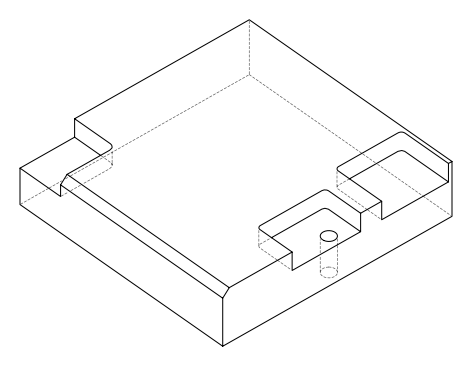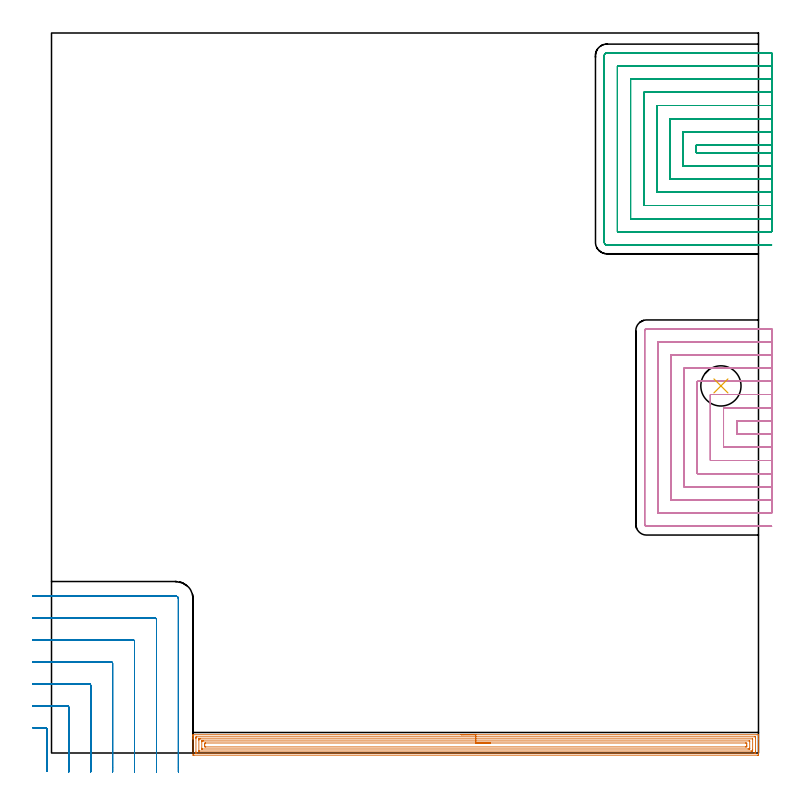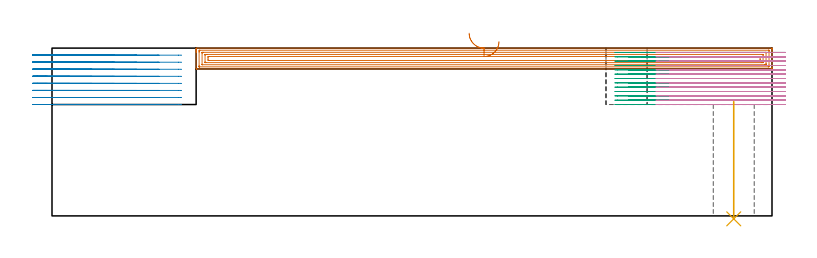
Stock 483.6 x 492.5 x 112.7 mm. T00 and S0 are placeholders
(PLAN: 5 operations, 3 tool changes, 172.7 min)
(1 AREA_MILL | FG_CHAMFER_SURFACE | UGT0205_001 | 15.78 min | 38592 mm3)
(2 MILL_CORNER_NOTCH_RECTANGULAR | CORNER_NOTCH_RECTANGULAR | UGT0201_094 | Follow Part, ap 5, ae 75% | 16.06 min | 428531 mm3)
(3 MILL_SLOT | SLOT_PARTIAL_RECTANGULAR | NXT0201_011 | Follow Part, ap 3, ae 75% | 74.95 min | 604974 mm3)
(4 MILL_SLOT_1 | SLOT_PARTIAL_RECTANGULAR_1 | NXT0201_011 | Follow Part, ap 3, ae 75% | 65.6 min | 466945 mm3)
(5 INDEXABLE_INSERT_DRILL_THROUGH_HOLE_FROM_SOLID | STEP1HOLE | NXT0302_026 | 0.32 min | 44406 mm3)
(TOOL UGT0205_001 | Chamfer Mill 20 x 3 x 45 deg. | D20 FL50 Z2)
(TOOL UGT0201_094 | End mill 20 mm | D20 FL38 Z4)
(TOOL NXT0201_011 | ENDMILL 12mm [2P460-1200-NA 1630] | D12 FL38 Z6)
(TOOL NXT0302_026 | Index. Insert Drill 27.5mm [880-D2750L32-03] | D27.5 PA176 FL83 Z2)
(OP 1 AREA_MILL)
G17 G21 G94 G90
T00 M6
G54
G17 G0 G90 X280.2 Y12.5 S1061 M3
G43 Z122.7 H0
G94 G1 X280.238 Z121.828 F250.
X280.352 Z120.963
X280.541 Z120.112
X280.803 Z119.28
X281.137 Z118.474
X281.54 Z117.7
X282.008 Z116.964
X282.54 Z116.272
X283.129 Z115.629
X283.772 Z115.039
X284.464 Z114.508
X285.2 Z114.04
X285.974 Z113.637
X286.78 Z113.303
X287.612 Z113.041
X288.464 Z112.852
X289.328 Z112.738
X290.2 Z112.7
X483.439
X483.59 Y12.498 Z112.688
X483.597 Y12.354 Z112.547
X483.6 Y12.204 Z112.403
Y11.843 Z112.043
Y11.211 Z111.405
Y10.016 Z110.212
Y9.453 Z109.647
Y-0.492 Z99.705
X483.595 Y-1.089 Z99.108
X483.59 Y-1.492 Z98.705
X483.406 Y-1.496 Z98.702
X482.993 Y-1.5 Z98.7
X97.407
X96.927 Y-1.495 Z98.703
X96.81 Y-1.492 Z98.706
X96.8 Y-1.37 Z98.827
Y9.453 Z109.647
Y10.016 Z110.212
Y10.332 Z110.528
Y10.894 Z111.09
Y11.211 Z111.405
Y11.843 Z112.043
Y12.204 Z112.403
X96.803 Y12.354 Z112.547
X96.81 Y12.498 Z112.688
X96.961 Y12.5 Z112.7
X290.2
Y11.086 Z111.286
X481.208 Y11.085 Z111.285
X481.336
X481.562 Y11.08 Z111.28
X481.584 Y11.079 Z111.279
X481.59 Y11.067 Z111.267
X481.596 Y11.038 Z111.238
X481.598 Y11.009 Z111.209
X481.6 Y10.825 Z111.025
Y10.332 Z110.532
Y1.161 Z101.361
X481.598 Y0.668 Z100.868
X481.594 Y0.288 Z100.488
X481.581 Y-0.079 Z100.121
X481.208 Y-0.084 Z100.116
X481.08 Y-0.085 Z100.115
X99.192
X99.064
X98.838 Y-0.08 Z100.12
X98.816 Y-0.079 Z100.121
X98.81 Y-0.067 Z100.133
X98.804 Y-0.038 Z100.162
X98.802 Y-0.009 Z100.191
X98.8 Y0.175 Z100.375
Y0.668 Z100.868
Y9.839 Z110.039
X98.802 Y10.332 Z110.532
X98.806 Y10.712 Z110.912
X98.819 Y11.079 Z111.279
X99.192 Y11.084 Z111.284
X99.32 Y11.085 Z111.285
X290.2 Y11.086 Z111.286
Y9.671 Z109.871
X479.423
X479.497 Y9.67 Z109.87
X479.555 Y9.667 Z109.867
X479.586 Y9.665 Z109.865
X479.59 Y9.627 Z109.827
X479.596 Y9.453 Z109.653
X479.599 Y9.28 Z109.48
X479.6 Y2.251 Z102.451
X479.595 Y1.547 Z101.747
X479.592 Y1.38 Z101.58
X479.58 Y1.335 Z101.535
X479.533 Y1.333 Z101.533
X479.423 Y1.331 Z101.531
X478.752 Y1.329 Z101.529
X478.53
X100.977
X100.903 Y1.33 Z101.53
X100.845 Y1.333 Z101.533
X100.814 Y1.335 Z101.535
X100.81 Y1.373 Z101.573
X100.804 Y1.547 Z101.747
X100.801 Y1.72 Z101.92
X100.8 Y8.749 Z108.949
X100.805 Y9.453 Z109.653
X100.808 Y9.62 Z109.82
X100.82 Y9.665 Z109.865
X100.867 Y9.667 Z109.867
X100.977 Y9.669 Z109.869
X101.649 Y9.671 Z109.871
X101.87
X290.2
Y8.257 Z108.457
X477.068
X477.471 Y8.255 Z108.455
X477.554 Y8.253 Z108.453
X477.586 Y8.251 Z108.451
X477.59 Y8.214 Z108.414
X477.594 Y8.118 Z108.318
X477.6 Y7.734 Z107.934
Y3.304 Z103.504
X477.596 Y2.883 Z103.083
X477.593 Y2.778 Z102.978
X477.591 Y2.756 Z102.956
X477.571 Y2.75 Z102.95
X477.505 Y2.747 Z102.947
X477.313 Y2.744 Z102.944
X476.745 Y2.743 Z102.943
X476.422
X103.332
X102.929 Y2.745 Z102.945
X102.846 Y2.747 Z102.947
X102.814 Y2.749 Z102.949
X102.81 Y2.786 Z102.986
X102.806 Y2.882 Z103.082
X102.8 Y3.266 Z103.466
Y7.696 Z107.896
X102.804 Y8.117 Z108.317
X102.807 Y8.222 Z108.422
X102.809 Y8.244 Z108.444
X102.829 Y8.25 Z108.45
X102.895 Y8.253 Z108.453
X103.087 Y8.256 Z108.456
X103.655 Y8.257 Z108.457
X103.978
X290.2
Y6.843 Z107.043
X474.935
X474.96 Y6.842 Z107.042
X475.59 Y6.818 Z107.018
X475.599 Y6.189 Z106.389
X475.6 Y5.061 Z105.261
X475.597 Y4.434 Z104.634
X475.59 Y4.182 Z104.382
X474.985 Y4.158 Z104.358
X474.96 Y4.157 Z104.357
X105.465
X105.44 Y4.158 Z104.358
X104.81 Y4.182 Z104.382
X104.801 Y4.811 Z105.011
X104.8 Y5.939 Z106.139
X104.803 Y6.566 Z106.766
X104.81 Y6.818 Z107.018
X105.415 Y6.842 Z107.042
X105.44
X290.2 Y6.843 Z107.043
X291.072 Z107.081
X291.936 Z107.195
X292.788 Z107.384
X293.62 Z107.646
X294.426 Z107.98
X295.2 Z108.383
X295.936 Z108.852
X296.628 Z109.383
X297.271 Z109.972
X297.86 Z110.615
X298.392 Z111.307
X298.86 Z112.043
X299.263 Z112.817
X299.597 Z113.623
X299.859 Z114.455
X300.048 Z115.307
X300.162 Z116.171
X300.2 Z117.043
G0 Z122.7
M5
M2
(OP 2 MILL_CORNER_NOTCH_RECTANGULAR)
G17 G21 G94 G90
T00 M6
G54
G17 G0 G90 X-3.2 Y-12.474 S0 M3
G43 Z122.7 H0
Z107.962
G94 G1 Y-9.474 F250.
Y16.307 F500.
G3 X-4.193 Y17.3 R1.
G1 X-10.
X-13. F250.
G0 Z122.7
X11.8 Y-13.
Z107.962
G1 Y-10.
Y31.307 F500.
G3 X10.807 Y32.3 R1.
G1 X-10.
X-13. F250.
G0 Z122.7
X26.8 Y-13.
Z107.962
G1 Y-10.
Y46.306 F500.
G3 X25.806 Y47.3 R1.
G1 X-10.
X-13. F250.
G0 Z122.7
X41.8 Y-13.
Z107.962
G1 Y-10.
Y61.306 F500.
G3 X40.806 Y62.3 R1.
G1 X-10.
X-13. F250.
G0 Z122.7
X56.8 Y-13.
Z107.962
G1 Y-10.
Y76.306 F500.
G3 X55.806 Y77.3 R1.
G1 X-10.
X-13. F250.
G0 Z122.7
X71.8 Y-13.
Z107.962
G1 Y-10.
Y91.305 F500.
G3 X70.805 Y92.3 R1.
G1 X-10.
X-13. F250.
G0 Z122.7
X86.8 Y-13.
Z107.962
G1 Y-10.
Y105.5 F500.
G3 X85. Y107.3 R1.8
G1 X-10.
X-13. F250.
G0 Z122.7
X-3.2 Y-12.474
Z103.225
G1 Y-9.474
Y16.307 F500.
G3 X-4.193 Y17.3 R1.
G1 X-10.
X-13. F250.
G0 Z122.7
X11.8 Y-13.
Z103.225
G1 Y-10.
Y31.307 F500.
G3 X10.807 Y32.3 R1.
G1 X-10.
X-13. F250.
G0 Z122.7
X26.8 Y-13.
Z103.225
G1 Y-10.
Y46.306 F500.
G3 X25.806 Y47.3 R1.
G1 X-10.
X-13. F250.
G0 Z122.7
X41.8 Y-13.
Z103.225
G1 Y-10.
Y61.306 F500.
G3 X40.806 Y62.3 R1.
G1 X-10.
X-13. F250.
G0 Z122.7
X56.8 Y-13.
Z103.225
G1 Y-10.
Y76.306 F500.
G3 X55.806 Y77.3 R1.
G1 X-10.
X-13. F250.
G0 Z122.7
X71.8 Y-13.
Z103.225
G1 Y-10.
Y91.305 F500.
G3 X70.805 Y92.3 R1.
G1 X-10.
X-13. F250.
G0 Z122.7
X86.8 Y-13.
Z103.225
G1 Y-10.
Y105.5 F500.
G3 X85. Y107.3 R1.8
G1 X-10.
X-13. F250.
G0 Z122.7
X-3.2 Y-12.474
Z98.487
G1 Y-9.474
Y16.307 F500.
G3 X-4.193 Y17.3 R1.
G1 X-10.
X-13. F250.
G0 Z122.7
X11.8 Y-13.
Z98.487
G1 Y-10.
Y31.307 F500.
G3 X10.807 Y32.3 R1.
G1 X-10.
X-13. F250.
G0 Z122.7
X26.8 Y-13.
Z98.487
G1 Y-10.
Y46.306 F500.
G3 X25.806 Y47.3 R1.
G1 X-10.
X-13. F250.
G0 Z122.7
X41.8 Y-13.
Z98.487
G1 Y-10.
Y61.306 F500.
G3 X40.806 Y62.3 R1.
G1 X-10.
X-13. F250.
G0 Z122.7
X56.8 Y-13.
Z98.487
G1 Y-10.
Y76.306 F500.
G3 X55.806 Y77.3 R1.
G1 X-10.
X-13. F250.
G0 Z122.7
X71.8 Y-13.
Z98.487
G1 Y-10.
Y91.305 F500.
G3 X70.805 Y92.3 R1.
G1 X-10.
X-13. F250.
G0 Z122.7
X86.8 Y-13.
Z98.487
G1 Y-10.
Y105.5 F500.
G3 X85. Y107.3 R1.8
G1 X-10.
X-13. F250.
G0 Z122.7
X-3.2 Y-12.474
Z93.75
G1 Y-9.474
Y16.307 F500.
G3 X-4.193 Y17.3 R1.
G1 X-10.
X-13. F250.
G0 Z122.7
X11.8 Y-13.
Z93.75
G1 Y-10.
Y31.307 F500.
G3 X10.807 Y32.3 R1.
G1 X-10.
X-13. F250.
G0 Z122.7
X26.8 Y-13.
Z93.75
G1 Y-10.
Y46.306 F500.
G3 X25.806 Y47.3 R1.
G1 X-10.
X-13. F250.
G0 Z122.7
X41.8 Y-13.
Z93.75
G1 Y-10.
Y61.306 F500.
G3 X40.806 Y62.3 R1.
G1 X-10.
X-13. F250.
G0 Z122.7
X56.8 Y-13.
Z93.75
G1 Y-10.
Y76.306 F500.
G3 X55.806 Y77.3 R1.
G1 X-10.
X-13. F250.
G0 Z122.7
X71.8 Y-13.
Z93.75
G1 Y-10.
Y91.305 F500.
G3 X70.805 Y92.3 R1.
G1 X-10.
X-13. F250.
G0 Z122.7
X86.8 Y-13.
Z93.75
G1 Y-10.
Y105.5 F500.
G3 X85. Y107.3 R1.8
G1 X-10.
X-13. F250.
G0 Z122.7
X-3.2 Y-12.474
Z89.012
G1 Y-9.474
Y16.307 F500.
G3 X-4.193 Y17.3 R1.
G1 X-10.
X-13. F250.
G0 Z122.7
X11.8 Y-13.
Z89.012
G1 Y-10.
Y31.307 F500.
G3 X10.807 Y32.3 R1.
G1 X-10.
X-13. F250.
G0 Z122.7
X26.8 Y-13.
Z89.012
G1 Y-10.
Y46.306 F500.
G3 X25.806 Y47.3 R1.
G1 X-10.
X-13. F250.
G0 Z122.7
X41.8 Y-13.
Z89.012
G1 Y-10.
Y61.306 F500.
G3 X40.806 Y62.3 R1.
G1 X-10.
X-13. F250.
G0 Z122.7
X56.8 Y-13.
Z89.012
G1 Y-10.
Y76.306 F500.
G3 X55.806 Y77.3 R1.
G1 X-10.
X-13. F250.
G0 Z122.7
X71.8 Y-13.
Z89.012
G1 Y-10.
Y91.305 F500.
G3 X70.805 Y92.3 R1.
G1 X-10.
X-13. F250.
G0 Z122.7
X86.8 Y-13.
Z89.012
G1 Y-10.
Y105.5 F500.
G3 X85. Y107.3 R1.8
G1 X-10.
X-13. F250.
G0 Z122.7
X-3.2 Y-12.474
Z84.275
G1 Y-9.474
Y16.307 F500.
G3 X-4.193 Y17.3 R1.
G1 X-10.
X-13. F250.
G0 Z122.7
X11.8 Y-13.
Z84.275
G1 Y-10.
Y31.307 F500.
G3 X10.807 Y32.3 R1.
G1 X-10.
X-13. F250.
G0 Z122.7
X26.8 Y-13.
Z84.275
G1 Y-10.
Y46.306 F500.
G3 X25.806 Y47.3 R1.
G1 X-10.
X-13. F250.
G0 Z122.7
X41.8 Y-13.
Z84.275
G1 Y-10.
Y61.306 F500.
G3 X40.806 Y62.3 R1.
G1 X-10.
X-13. F250.
G0 Z122.7
X56.8 Y-13.
Z84.275
G1 Y-10.
Y76.306 F500.
G3 X55.806 Y77.3 R1.
G1 X-10.
X-13. F250.
G0 Z122.7
X71.8 Y-13.
Z84.275
G1 Y-10.
Y91.305 F500.
G3 X70.805 Y92.3 R1.
G1 X-10.
X-13. F250.
G0 Z122.7
X86.8 Y-13.
Z84.275
G1 Y-10.
Y105.5 F500.
G3 X85. Y107.3 R1.8
G1 X-10.
X-13. F250.
G0 Z122.7
X-3.2 Y-12.474
Z79.537
G1 Y-9.474
Y16.307 F500.
G3 X-4.193 Y17.3 R1.
G1 X-10.
X-13. F250.
G0 Z122.7
X11.8 Y-13.
Z79.537
G1 Y-10.
Y31.307 F500.
G3 X10.807 Y32.3 R1.
G1 X-10.
X-13. F250.
G0 Z122.7
X26.8 Y-13.
Z79.537
G1 Y-10.
Y46.306 F500.
G3 X25.806 Y47.3 R1.
G1 X-10.
X-13. F250.
G0 Z122.7
X41.8 Y-13.
Z79.537
G1 Y-10.
Y61.306 F500.
G3 X40.806 Y62.3 R1.
G1 X-10.
X-13. F250.
G0 Z122.7
X56.8 Y-13.
Z79.537
G1 Y-10.
Y76.306 F500.
G3 X55.806 Y77.3 R1.
G1 X-10.
X-13. F250.
G0 Z122.7
X71.8 Y-13.
Z79.537
G1 Y-10.
Y91.305 F500.
G3 X70.805 Y92.3 R1.
G1 X-10.
X-13. F250.
G0 Z122.7
X86.8 Y-13.
Z79.537
G1 Y-10.
Y105.5 F500.
G3 X85. Y107.3 R1.8
G1 X-10.
X-13. F250.
G0 Z122.7
X-3.2 Y-12.474
Z74.8
G1 Y-9.474
Y16.307 F500.
G3 X-4.193 Y17.3 R1.
G1 X-10.
X-13. F250.
G0 Z122.7
X11.8 Y-13.
Z74.8
G1 Y-10.
Y31.307 F500.
G3 X10.807 Y32.3 R1.
G1 X-10.
X-13. F250.
G0 Z122.7
X26.8 Y-13.
Z74.8
G1 Y-10.
Y46.306 F500.
G3 X25.806 Y47.3 R1.
G1 X-10.
X-13. F250.
G0 Z122.7
X41.8 Y-13.
Z74.8
G1 Y-10.
Y61.306 F500.
G3 X40.806 Y62.3 R1.
G1 X-10.
X-13. F250.
G0 Z122.7
X56.8 Y-13.
Z74.8
G1 Y-10.
Y76.306 F500.
G3 X55.806 Y77.3 R1.
G1 X-10.
X-13. F250.
G0 Z122.7
X71.8 Y-13.
Z74.8
G1 Y-10.
Y91.305 F500.
G3 X70.805 Y92.3 R1.
G1 X-10.
X-13. F250.
G0 Z122.7
X86.8 Y-13.
Z74.8
G1 Y-10.
Y105.5 F500.
G3 X85. Y107.3 R1.8
G1 X-10.
X-13. F250.
G0 Z122.7
M5
M2
(OP 3 MILL_SLOT)
G17 G21 G94 G90
T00 M6
G54
G17 G0 G90 X492.6 Y415.9 S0 M3
G43 Z122.7 H1
Z109.785
G94 G1 X489.6 F250.
X441.1 F500.
Y410.5
X489.6
X492.6 F250.
Y424.9
X489.6
X432.1 F500.
Y401.5
X489.6
X492.6 F250.
Y433.9
X489.6
X423.1 F500.
Y392.5
X489.6
X492.6 F250.
Y442.9
X489.6
X414.1 F500.
Y383.5
X489.6
X492.6 F250.
Y451.9
X489.6
X405.1 F500.
Y374.5
X489.6
X492.6 F250.
Y460.9
X489.6
X396.1 F500.
Y365.5
X489.6
X492.6 F250.
Y469.9
X489.6
X387.1 F500.
Y356.5
X489.6
X492.6 F250.
Y478.9
X489.6
X379.9 F500.
G3 X378.1 Y477.1 R1.8
G1 Y349.3
G3 X379.9 Y347.5 R1.8
G1 X489.6
X492.6 F250.
G0 Y415.9 Z106.869
G1 X489.6
X441.1 F500.
Y410.5
X489.6
X492.6 F250.
Y424.9
X489.6
X432.1 F500.
Y401.5
X489.6
X492.6 F250.
Y433.9
X489.6
X423.1 F500.
Y392.5
X489.6
X492.6 F250.
Y442.9
X489.6
X414.1 F500.
Y383.5
X489.6
X492.6 F250.
Y451.9
X489.6
X405.1 F500.
Y374.5
X489.6
X492.6 F250.
Y460.9
X489.6
X396.1 F500.
Y365.5
X489.6
X492.6 F250.
Y469.9
X489.6
X387.1 F500.
Y356.5
X489.6
X492.6 F250.
Y478.9
X489.6
X379.9 F500.
G3 X378.1 Y477.1 R1.8
G1 Y349.3
G3 X379.9 Y347.5 R1.8
G1 X489.6
X492.6 F250.
G0 Y415.9 Z103.954
G1 X489.6
X441.1 F500.
Y410.5
X489.6
X492.6 F250.
Y424.9
X489.6
X432.1 F500.
Y401.5
X489.6
X492.6 F250.
Y433.9
X489.6
X423.1 F500.
Y392.5
X489.6
X492.6 F250.
Y442.9
X489.6
X414.1 F500.
Y383.5
X489.6
X492.6 F250.
Y451.9
X489.6
X405.1 F500.
Y374.5
X489.6
X492.6 F250.
Y460.9
X489.6
X396.1 F500.
Y365.5
X489.6
X492.6 F250.
Y469.9
X489.6
X387.1 F500.
Y356.5
X489.6
X492.6 F250.
Y478.9
X489.6
X379.9 F500.
G3 X378.1 Y477.1 R1.8
G1 Y349.3
G3 X379.9 Y347.5 R1.8
G1 X489.6
X492.6 F250.
G0 Y415.9 Z101.038
G1 X489.6
X441.1 F500.
Y410.5
X489.6
X492.6 F250.
Y424.9
X489.6
X432.1 F500.
Y401.5
X489.6
X492.6 F250.
Y433.9
X489.6
X423.1 F500.
Y392.5
X489.6
X492.6 F250.
Y442.9
X489.6
X414.1 F500.
Y383.5
X489.6
X492.6 F250.
Y451.9
X489.6
X405.1 F500.
Y374.5
X489.6
X492.6 F250.
Y460.9
X489.6
X396.1 F500.
Y365.5
X489.6
X492.6 F250.
Y469.9
X489.6
X387.1 F500.
Y356.5
X489.6
X492.6 F250.
Y478.9
X489.6
X379.9 F500.
G3 X378.1 Y477.1 R1.8
G1 Y349.3
G3 X379.9 Y347.5 R1.8
G1 X489.6
X492.6 F250.
G0 Y415.9 Z98.123
G1 X489.6
X441.1 F500.
Y410.5
X489.6
X492.6 F250.
Y424.9
X489.6
X432.1 F500.
Y401.5
X489.6
X492.6 F250.
Y433.9
X489.6
X423.1 F500.
Y392.5
X489.6
X492.6 F250.
Y442.9
X489.6
X414.1 F500.
Y383.5
X489.6
X492.6 F250.
Y451.9
X489.6
X405.1 F500.
Y374.5
X489.6
X492.6 F250.
Y460.9
X489.6
X396.1 F500.
Y365.5
X489.6
X492.6 F250.
Y469.9
X489.6
X387.1 F500.
Y356.5
X489.6
X492.6 F250.
Y478.9
X489.6
X379.9 F500.
G3 X378.1 Y477.1 R1.8
G1 Y349.3
G3 X379.9 Y347.5 R1.8
G1 X489.6
X492.6 F250.
G0 Y415.9 Z95.208
G1 X489.6
X441.1 F500.
Y410.5
X489.6
X492.6 F250.
Y424.9
X489.6
X432.1 F500.
Y401.5
X489.6
X492.6 F250.
Y433.9
X489.6
X423.1 F500.
Y392.5
X489.6
X492.6 F250.
Y442.9
X489.6
X414.1 F500.
Y383.5
X489.6
X492.6 F250.
Y451.9
X489.6
X405.1 F500.
Y374.5
X489.6
X492.6 F250.
Y460.9
X489.6
X396.1 F500.
Y365.5
X489.6
X492.6 F250.
Y469.9
X489.6
X387.1 F500.
Y356.5
X489.6
X492.6 F250.
Y478.9
X489.6
X379.9 F500.
G3 X378.1 Y477.1 R1.8
G1 Y349.3
G3 X379.9 Y347.5 R1.8
G1 X489.6
X492.6 F250.
G0 Y415.9 Z92.292
G1 X489.6
X441.1 F500.
Y410.5
X489.6
X492.6 F250.
Y424.9
X489.6
X432.1 F500.
Y401.5
X489.6
X492.6 F250.
Y433.9
X489.6
X423.1 F500.
Y392.5
X489.6
X492.6 F250.
Y442.9
X489.6
X414.1 F500.
Y383.5
X489.6
X492.6 F250.
Y451.9
X489.6
X405.1 F500.
Y374.5
X489.6
X492.6 F250.
Y460.9
X489.6
X396.1 F500.
Y365.5
X489.6
X492.6 F250.
Y469.9
X489.6
X387.1 F500.
Y356.5
X489.6
X492.6 F250.
Y478.9
X489.6
X379.9 F500.
G3 X378.1 Y477.1 R1.8
G1 Y349.3
G3 X379.9 Y347.5 R1.8
G1 X489.6
X492.6 F250.
G0 Y415.9 Z89.377
G1 X489.6
X441.1 F500.
Y410.5
X489.6
X492.6 F250.
Y424.9
X489.6
X432.1 F500.
Y401.5
X489.6
X492.6 F250.
Y433.9
X489.6
X423.1 F500.
Y392.5
X489.6
X492.6 F250.
Y442.9
X489.6
X414.1 F500.
Y383.5
X489.6
X492.6 F250.
Y451.9
X489.6
X405.1 F500.
Y374.5
X489.6
X492.6 F250.
Y460.9
X489.6
X396.1 F500.
Y365.5
X489.6
X492.6 F250.
Y469.9
X489.6
X387.1 F500.
Y356.5
X489.6
X492.6 F250.
Y478.9
X489.6
X379.9 F500.
G3 X378.1 Y477.1 R1.8
G1 Y349.3
G3 X379.9 Y347.5 R1.8
G1 X489.6
X492.6 F250.
G0 Y415.9 Z86.462
G1 X489.6
X441.1 F500.
Y410.5
X489.6
X492.6 F250.
Y424.9
X489.6
X432.1 F500.
Y401.5
X489.6
X492.6 F250.
Y433.9
X489.6
X423.1 F500.
Y392.5
X489.6
X492.6 F250.
Y442.9
X489.6
X414.1 F500.
Y383.5
X489.6
X492.6 F250.
Y451.9
X489.6
X405.1 F500.
Y374.5
X489.6
X492.6 F250.
Y460.9
X489.6
X396.1 F500.
Y365.5
X489.6
X492.6 F250.
Y469.9
X489.6
X387.1 F500.
Y356.5
X489.6
X492.6 F250.
Y478.9
X489.6
X379.9 F500.
G3 X378.1 Y477.1 R1.8
G1 Y349.3
G3 X379.9 Y347.5 R1.8
G1 X489.6
X492.6 F250.
G0 Y415.9 Z83.546
G1 X489.6
X441.1 F500.
Y410.5
X489.6
X492.6 F250.
Y424.9
X489.6
X432.1 F500.
Y401.5
X489.6
X492.6 F250.
Y433.9
X489.6
X423.1 F500.
Y392.5
X489.6
X492.6 F250.
Y442.9
X489.6
X414.1 F500.
Y383.5
X489.6
X492.6 F250.
Y451.9
X489.6
X405.1 F500.
Y374.5
X489.6
X492.6 F250.
Y460.9
X489.6
X396.1 F500.
Y365.5
X489.6
X492.6 F250.
Y469.9
X489.6
X387.1 F500.
Y356.5
X489.6
X492.6 F250.
Y478.9
X489.6
X379.9 F500.
G3 X378.1 Y477.1 R1.8
G1 Y349.3
G3 X379.9 Y347.5 R1.8
G1 X489.6
X492.6 F250.
G0 Y415.9 Z80.631
G1 X489.6
X441.1 F500.
Y410.5
X489.6
X492.6 F250.
Y424.9
X489.6
X432.1 F500.
Y401.5
X489.6
X492.6 F250.
Y433.9
X489.6
X423.1 F500.
Y392.5
X489.6
X492.6 F250.
Y442.9
X489.6
X414.1 F500.
Y383.5
X489.6
X492.6 F250.
Y451.9
X489.6
X405.1 F500.
Y374.5
X489.6
X492.6 F250.
Y460.9
X489.6
X396.1 F500.
Y365.5
X489.6
X492.6 F250.
Y469.9
X489.6
X387.1 F500.
Y356.5
X489.6
X492.6 F250.
Y478.9
X489.6
X379.9 F500.
G3 X378.1 Y477.1 R1.8
G1 Y349.3
G3 X379.9 Y347.5 R1.8
G1 X489.6
X492.6 F250.
G0 Y415.9 Z77.715
G1 X489.6
X441.1 F500.
Y410.5
X489.6
X492.6 F250.
Y424.9
X489.6
X432.1 F500.
Y401.5
X489.6
X492.6 F250.
Y433.9
X489.6
X423.1 F500.
Y392.5
X489.6
X492.6 F250.
Y442.9
X489.6
X414.1 F500.
Y383.5
X489.6
X492.6 F250.
Y451.9
X489.6
X405.1 F500.
Y374.5
X489.6
X492.6 F250.
Y460.9
X489.6
X396.1 F500.
Y365.5
X489.6
X492.6 F250.
Y469.9
X489.6
X387.1 F500.
Y356.5
X489.6
X492.6 F250.
Y478.9
X489.6
X379.9 F500.
G3 X378.1 Y477.1 R1.8
G1 Y349.3
G3 X379.9 Y347.5 R1.8
G1 X489.6
X492.6 F250.
G0 Y415.9 Z74.8
G1 X489.6
X441.1 F500.
Y410.5
X489.6
X492.6 F250.
Y424.9
X489.6
X432.1 F500.
Y401.5
X489.6
X492.6 F250.
Y433.9
X489.6
X423.1 F500.
Y392.5
X489.6
X492.6 F250.
Y442.9
X489.6
X414.1 F500.
Y383.5
X489.6
X492.6 F250.
Y451.9
X489.6
X405.1 F500.
Y374.5
X489.6
X492.6 F250.
Y460.9
X489.6
X396.1 F500.
Y365.5
X489.6
X492.6 F250.
Y469.9
X489.6
X387.1 F500.
Y356.5
X489.6
X492.6 F250.
Y478.9
X489.6
X379.9 F500.
G3 X378.1 Y477.1 R1.8
G1 Y349.3
G3 X379.9 Y347.5 R1.8
G1 X489.6
X492.6 F250.
G0 Z122.7
M5
M2
(OP 4 MILL_SLOT_1)
G17 G21 G94 G90
T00 M6
G54
G17 G0 G90 X492.6 Y227.2 S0 M3
G43 Z122.7 H1
Z109.785
G94 G1 X489.6 F250.
X468.7 F500.
Y218.1
X489.6
X492.6 F250.
Y236.2
X489.6
X459.7 F500.
Y209.1
X489.6
X492.6 F250.
Y245.2
X489.6
X450.7 F500.
Y200.1
X489.6
X492.6 F250.
Y254.2
X489.6
X441.7 F500.
Y191.1
X489.6
X492.6 F250.
Y263.2
X489.6
X432.7 F500.
Y182.1
X489.6
X492.6 F250.
Y272.2
X489.6
X423.7 F500.
Y173.1
X489.6
X492.6 F250.
Y281.2
X489.6
X414.7 F500.
Y164.1
X489.6
X492.6 F250.
Y290.2
X489.6
X407. F500.
G3 X405.7 Y288.9 R1.3
G1 Y156.4
G3 X407. Y155.1 R1.3
G1 X489.6
X492.6 F250.
G0 Y227.2 Z106.869
G1 X489.6
X468.7 F500.
Y218.1
X489.6
X492.6 F250.
Y236.2
X489.6
X459.7 F500.
Y209.1
X489.6
X492.6 F250.
Y245.2
X489.6
X450.7 F500.
Y200.1
X489.6
X492.6 F250.
Y254.2
X489.6
X441.7 F500.
Y191.1
X489.6
X492.6 F250.
Y263.2
X489.6
X432.7 F500.
Y182.1
X489.6
X492.6 F250.
Y272.2
X489.6
X423.7 F500.
Y173.1
X489.6
X492.6 F250.
Y281.2
X489.6
X414.7 F500.
Y164.1
X489.6
X492.6 F250.
Y290.2
X489.6
X407. F500.
G3 X405.7 Y288.9 R1.3
G1 Y156.4
G3 X407. Y155.1 R1.3
G1 X489.6
X492.6 F250.
G0 Y227.2 Z103.954
G1 X489.6
X468.7 F500.
Y218.1
X489.6
X492.6 F250.
Y236.2
X489.6
X459.7 F500.
Y209.1
X489.6
X492.6 F250.
Y245.2
X489.6
X450.7 F500.
Y200.1
X489.6
X492.6 F250.
Y254.2
X489.6
X441.7 F500.
Y191.1
X489.6
X492.6 F250.
Y263.2
X489.6
X432.7 F500.
Y182.1
X489.6
X492.6 F250.
Y272.2
X489.6
X423.7 F500.
Y173.1
X489.6
X492.6 F250.
Y281.2
X489.6
X414.7 F500.
Y164.1
X489.6
X492.6 F250.
Y290.2
X489.6
X407. F500.
G3 X405.7 Y288.9 R1.3
G1 Y156.4
G3 X407. Y155.1 R1.3
G1 X489.6
X492.6 F250.
G0 Y227.2 Z101.038
G1 X489.6
X468.7 F500.
Y218.1
X489.6
X492.6 F250.
Y236.2
X489.6
X459.7 F500.
Y209.1
X489.6
X492.6 F250.
Y245.2
X489.6
X450.7 F500.
Y200.1
X489.6
X492.6 F250.
Y254.2
X489.6
X441.7 F500.
Y191.1
X489.6
X492.6 F250.
Y263.2
X489.6
X432.7 F500.
Y182.1
X489.6
X492.6 F250.
Y272.2
X489.6
X423.7 F500.
Y173.1
X489.6
X492.6 F250.
Y281.2
X489.6
X414.7 F500.
Y164.1
X489.6
X492.6 F250.
Y290.2
X489.6
X407. F500.
G3 X405.7 Y288.9 R1.3
G1 Y156.4
G3 X407. Y155.1 R1.3
G1 X489.6
X492.6 F250.
G0 Y227.2 Z98.123
G1 X489.6
X468.7 F500.
Y218.1
X489.6
X492.6 F250.
Y236.2
X489.6
X459.7 F500.
Y209.1
X489.6
X492.6 F250.
Y245.2
X489.6
X450.7 F500.
Y200.1
X489.6
X492.6 F250.
Y254.2
X489.6
X441.7 F500.
Y191.1
X489.6
X492.6 F250.
Y263.2
X489.6
X432.7 F500.
Y182.1
X489.6
X492.6 F250.
Y272.2
X489.6
X423.7 F500.
Y173.1
X489.6
X492.6 F250.
Y281.2
X489.6
X414.7 F500.
Y164.1
X489.6
X492.6 F250.
Y290.2
X489.6
X407. F500.
G3 X405.7 Y288.9 R1.3
G1 Y156.4
G3 X407. Y155.1 R1.3
G1 X489.6
X492.6 F250.
G0 Y227.2 Z95.208
G1 X489.6
X468.7 F500.
Y218.1
X489.6
X492.6 F250.
Y236.2
X489.6
X459.7 F500.
Y209.1
X489.6
X492.6 F250.
Y245.2
X489.6
X450.7 F500.
Y200.1
X489.6
X492.6 F250.
Y254.2
X489.6
X441.7 F500.
Y191.1
X489.6
X492.6 F250.
Y263.2
X489.6
X432.7 F500.
Y182.1
X489.6
X492.6 F250.
Y272.2
X489.6
X423.7 F500.
Y173.1
X489.6
X492.6 F250.
Y281.2
X489.6
X414.7 F500.
Y164.1
X489.6
X492.6 F250.
Y290.2
X489.6
X407. F500.
G3 X405.7 Y288.9 R1.3
G1 Y156.4
G3 X407. Y155.1 R1.3
G1 X489.6
X492.6 F250.
G0 Y227.2 Z92.292
G1 X489.6
X468.7 F500.
Y218.1
X489.6
X492.6 F250.
Y236.2
X489.6
X459.7 F500.
Y209.1
X489.6
X492.6 F250.
Y245.2
X489.6
X450.7 F500.
Y200.1
X489.6
X492.6 F250.
Y254.2
X489.6
X441.7 F500.
Y191.1
X489.6
X492.6 F250.
Y263.2
X489.6
X432.7 F500.
Y182.1
X489.6
X492.6 F250.
Y272.2
X489.6
X423.7 F500.
Y173.1
X489.6
X492.6 F250.
Y281.2
X489.6
X414.7 F500.
Y164.1
X489.6
X492.6 F250.
Y290.2
X489.6
X407. F500.
G3 X405.7 Y288.9 R1.3
G1 Y156.4
G3 X407. Y155.1 R1.3
G1 X489.6
X492.6 F250.
G0 Y227.2 Z89.377
G1 X489.6
X468.7 F500.
Y218.1
X489.6
X492.6 F250.
Y236.2
X489.6
X459.7 F500.
Y209.1
X489.6
X492.6 F250.
Y245.2
X489.6
X450.7 F500.
Y200.1
X489.6
X492.6 F250.
Y254.2
X489.6
X441.7 F500.
Y191.1
X489.6
X492.6 F250.
Y263.2
X489.6
X432.7 F500.
Y182.1
X489.6
X492.6 F250.
Y272.2
X489.6
X423.7 F500.
Y173.1
X489.6
X492.6 F250.
Y281.2
X489.6
X414.7 F500.
Y164.1
X489.6
X492.6 F250.
Y290.2
X489.6
X407. F500.
G3 X405.7 Y288.9 R1.3
G1 Y156.4
G3 X407. Y155.1 R1.3
G1 X489.6
X492.6 F250.
G0 Y227.2 Z86.462
G1 X489.6
X468.7 F500.
Y218.1
X489.6
X492.6 F250.
Y236.2
X489.6
X459.7 F500.
Y209.1
X489.6
X492.6 F250.
Y245.2
X489.6
X450.7 F500.
Y200.1
X489.6
X492.6 F250.
Y254.2
X489.6
X441.7 F500.
Y191.1
X489.6
X492.6 F250.
Y263.2
X489.6
X432.7 F500.
Y182.1
X489.6
X492.6 F250.
Y272.2
X489.6
X423.7 F500.
Y173.1
X489.6
X492.6 F250.
Y281.2
X489.6
X414.7 F500.
Y164.1
X489.6
X492.6 F250.
Y290.2
X489.6
X407. F500.
G3 X405.7 Y288.9 R1.3
G1 Y156.4
G3 X407. Y155.1 R1.3
G1 X489.6
X492.6 F250.
G0 Y227.2 Z83.546
G1 X489.6
X468.7 F500.
Y218.1
X489.6
X492.6 F250.
Y236.2
X489.6
X459.7 F500.
Y209.1
X489.6
X492.6 F250.
Y245.2
X489.6
X450.7 F500.
Y200.1
X489.6
X492.6 F250.
Y254.2
X489.6
X441.7 F500.
Y191.1
X489.6
X492.6 F250.
Y263.2
X489.6
X432.7 F500.
Y182.1
X489.6
X492.6 F250.
Y272.2
X489.6
X423.7 F500.
Y173.1
X489.6
X492.6 F250.
Y281.2
X489.6
X414.7 F500.
Y164.1
X489.6
X492.6 F250.
Y290.2
X489.6
X407. F500.
G3 X405.7 Y288.9 R1.3
G1 Y156.4
G3 X407. Y155.1 R1.3
G1 X489.6
X492.6 F250.
G0 Y227.2 Z80.631
G1 X489.6
X468.7 F500.
Y218.1
X489.6
X492.6 F250.
Y236.2
X489.6
X459.7 F500.
Y209.1
X489.6
X492.6 F250.
Y245.2
X489.6
X450.7 F500.
Y200.1
X489.6
X492.6 F250.
Y254.2
X489.6
X441.7 F500.
Y191.1
X489.6
X492.6 F250.
Y263.2
X489.6
X432.7 F500.
Y182.1
X489.6
X492.6 F250.
Y272.2
X489.6
X423.7 F500.
Y173.1
X489.6
X492.6 F250.
Y281.2
X489.6
X414.7 F500.
Y164.1
X489.6
X492.6 F250.
Y290.2
X489.6
X407. F500.
G3 X405.7 Y288.9 R1.3
G1 Y156.4
G3 X407. Y155.1 R1.3
G1 X489.6
X492.6 F250.
G0 Y227.2 Z77.715
G1 X489.6
X468.7 F500.
Y218.1
X489.6
X492.6 F250.
Y236.2
X489.6
X459.7 F500.
Y209.1
X489.6
X492.6 F250.
Y245.2
X489.6
X450.7 F500.
Y200.1
X489.6
X492.6 F250.
Y254.2
X489.6
X441.7 F500.
Y191.1
X489.6
X492.6 F250.
Y263.2
X489.6
X432.7 F500.
Y182.1
X489.6
X492.6 F250.
Y272.2
X489.6
X423.7 F500.
Y173.1
X489.6
X492.6 F250.
Y281.2
X489.6
X414.7 F500.
Y164.1
X489.6
X492.6 F250.
Y290.2
X489.6
X407. F500.
G3 X405.7 Y288.9 R1.3
G1 Y156.4
G3 X407. Y155.1 R1.3
G1 X489.6
X492.6 F250.
G0 Y227.2 Z74.8
G1 X489.6
X468.7 F500.
Y218.1
X489.6
X492.6 F250.
Y236.2
X489.6
X459.7 F500.
Y209.1
X489.6
X492.6 F250.
Y245.2
X489.6
X450.7 F500.
Y200.1
X489.6
X492.6 F250.
Y254.2
X489.6
X441.7 F500.
Y191.1
X489.6
X492.6 F250.
Y263.2
X489.6
X432.7 F500.
Y182.1
X489.6
X492.6 F250.
Y272.2
X489.6
X423.7 F500.
Y173.1
X489.6
X492.6 F250.
Y281.2
X489.6
X414.7 F500.
Y164.1
X489.6
X492.6 F250.
Y290.2
X489.6
X407. F500.
G3 X405.7 Y288.9 R1.3
G1 Y156.4
G3 X407. Y155.1 R1.3
G1 X489.6
X492.6 F250.
G0 Z122.7
M5
M2
(OP 5 INDEXABLE_INSERT_DRILL_THROUGH_HOLE_FROM_SOLID)
G17 G21 G94 G90
T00 M6
G54
G17 G0 G90 X457.9 Y251.1 S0 M3
G43 Z122.7 H1
G94 G81 G98 Z-1.98 F250. R76.8
G80
M5
M2
